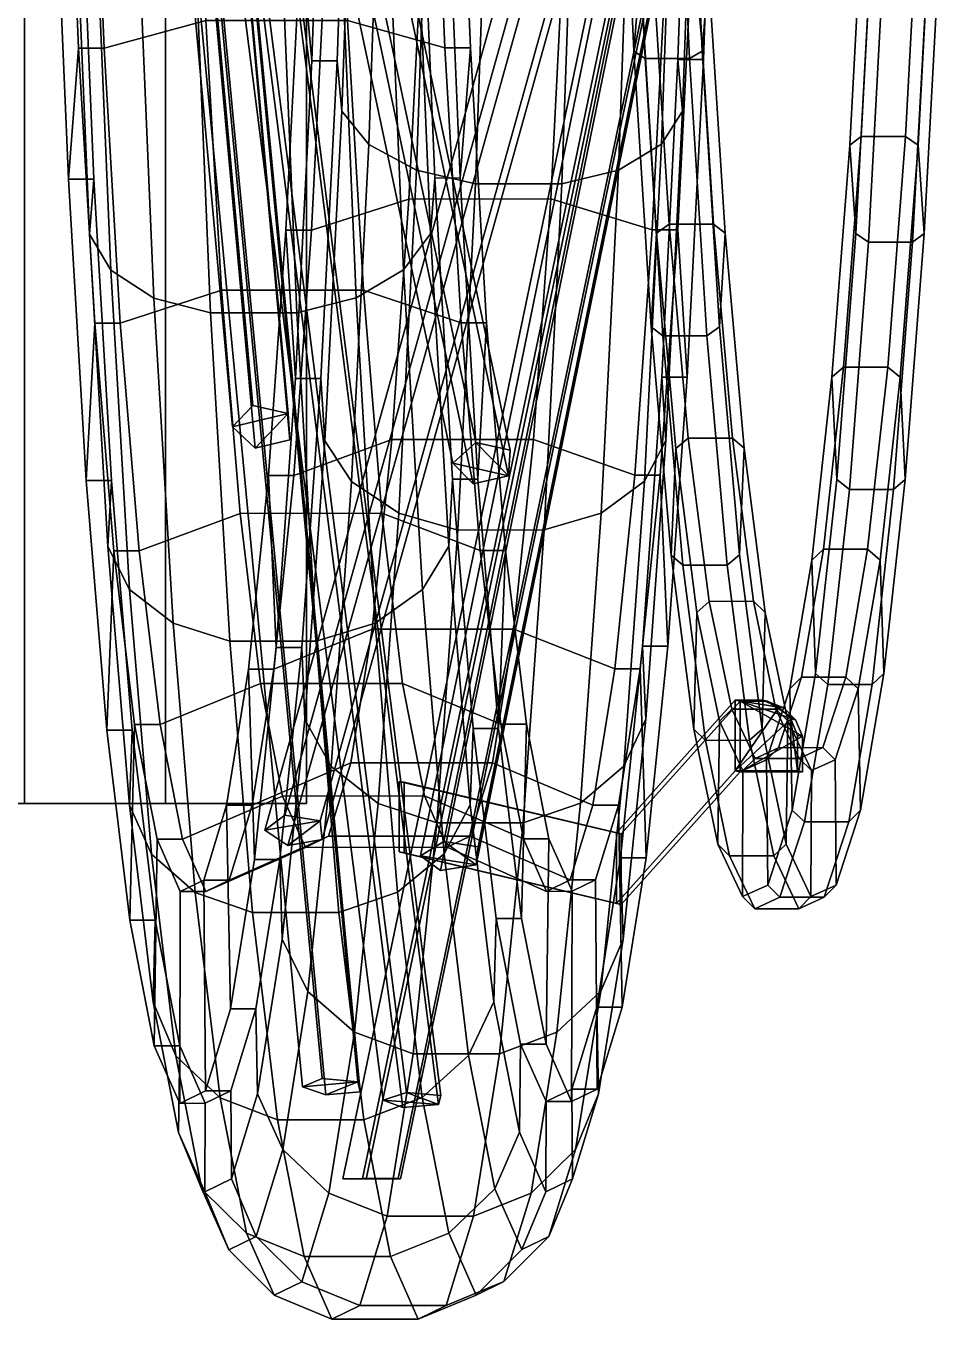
# Model space of a CAD drawing. Header units: inches. Extents: x 9.4 to 92.8, y 5.1 to 50.9.
# Drawn here: x 88.84 to 92.66, y 21.19 to 26.52 of the extents above; entities that cross this region are included whole.
import ezdxf
from ezdxf.enums import TextEntityAlignment as Align

# ---------------------------------------------------------------- set-up
doc = ezdxf.new("R2010")
doc.units = ezdxf.units.IN
doc.header["$MEASUREMENT"] = 0
for name, color, linetype in [('AFUCH-3-ARMS', 39, 'Continuous'), ('AFUCH-3-WHCH', 4, 'Continuous'), ('AFUCH-3-WHRB', 6, 'Continuous')]:
    doc.layers.add(name, color=color, linetype=linetype)
doc.styles.get("Standard").update_dxf_attribs({"font": 'arial.ttf'})

# ---------------------------------------------------------------- blocks, each defined once
blk = doc.blocks.new('3_WHEELCHAIR')
at = {"flags": 1}
for tag in ['CAPPN', 'CAPPD', 'CAPMG', 'CAPMC', 'CAPGC', 'CAPALIAS1', 'CAPALIAS2', 'CAPALIAS3', 'CAPBLDG', 'CAPFLOOR', 'CAPDEPT', 'CAPPERSON', 'CAPPL', 'CAPQT', 'CAPDH']:
    blk.add_attdef(tag, (0, 0), '', height=0.001, dxfattribs=at)
blk.add_attdef('CAPTG', text='', height=2.5, dxfattribs=at).set_placement((9.8992, -23.8733), align=Align.CENTER)
at = {"layer": 'AFUCH-3-ARMS'}
mesh = blk.add_polyface(dxfattribs=at)
corners = [(20.5305, -12.6909, 27.006), (21.1106, -12.6909, 27.006), (21.1106, -27.0984, 27.227), (20.5305, -27.0984, 27.227), (20.5305, -27.0984, 28.4181), (21.1106, -27.0984, 28.4181), (21.1106, -12.6909, 28.1971), (20.5305, -12.6909, 28.1971), (22.2709, -27.0984, 27.227), (22.2709, -12.6909, 27.006), (22.2709, -12.6909, 27.932), (22.2709, -27.0984, 28.153), (21.6907, -12.6909, 27.006), (21.6907, -27.0984, 27.227), (19.3702, -12.6909, 27.006), (19.3702, -27.0984, 27.227), (19.3702, -27.0984, 28.153), (19.3702, -12.6909, 27.932), (19.9504, -27.0984, 27.227), (19.9504, -12.6909, 27.006), (21.6907, -27.0984, 28.3207), (21.6907, -12.6909, 28.0997), (19.9504, -12.6909, 28.0997), (19.9504, -27.0984, 28.3207)]
mesh.append_faces([[corners[k] for k in face] for face in [(4, 5, 6, 7), (8, 9, 10, 11), (14, 15, 16, 17), (20, 11, 10, 21), (5, 20, 21, 6), (22, 17, 16, 23), (7, 22, 23, 4)]])
mesh.append_faces([[corners[k] for k in face] for face in [(0, 1, 2, 3), (3, 2, 5, 4), (1, 0, 7, 6), (1, 12, 13, 2), (3, 18, 19, 0), (2, 13, 20, 5), (4, 23, 18, 3), (0, 19, 22, 7), (6, 21, 12, 1)]], dxfattribs={"vtx1": -1, "vtx3": -1})
mesh.append_faces([[corners[k] for k in face] for face in [(12, 9, 8, 13), (18, 15, 14, 19), (13, 8, 11, 20), (23, 16, 15, 18), (19, 14, 17, 22), (21, 10, 9, 12)]], dxfattribs={"vtx3": -1})
at = {"layer": 'AFUCH-3-WHCH'}
mesh = blk.add_polyface(dxfattribs=at)
corners = [(21.966, -25.5469, 18.2218), (21.3749, -19.0352, 11.4991), (21.4692, -19.1229, 11.4192), (22.0603, -25.6346, 18.1419), (21.611, -19.0892, 11.4608), (22.2021, -25.6009, 18.1835), (21.6043, -18.9808, 11.5665), (22.1954, -25.4925, 18.2891), (21.4584, -18.9474, 11.5901), (22.0495, -25.4591, 18.3128)]
mesh.append_faces([[corners[k] for k in face] for face in [(0, 1, 2, 3), (3, 2, 4, 5), (5, 4, 6, 7), (7, 6, 8, 9), (9, 8, 1, 0)]])
mesh.append_faces([[corners[k] for k in face] for face in [(3, 7, 0, 0), (6, 2, 8, 8)]], dxfattribs={"vtx0": -1, "vtx1": -1, "vtx2": -1})
mesh.append_faces([[corners[k] for k in face] for face in [(7, 3, 5, 5), (2, 6, 4, 4)]], dxfattribs={"vtx0": -1, "vtx2": -1})
mesh.append_faces([[corners[k] for k in face] for face in [(9, 0, 7, 7), (1, 8, 2, 2)]], dxfattribs={"vtx1": -1, "vtx2": -1})
mesh = blk.add_polyface(dxfattribs=at)
corners = [(22.8739, -25.6965, 3.6603), (21.4623, -19.0244, 10.0974), (21.5566, -18.9387, 10.0153), (22.9682, -25.6108, 3.5782), (21.6984, -18.9713, 10.0578), (23.11, -25.6434, 3.6207), (21.6917, -19.0771, 10.166), (23.1033, -25.7492, 3.7289), (21.5458, -19.1099, 10.1905), (22.9574, -25.7821, 3.7534)]
mesh.append_faces([[corners[k] for k in face] for face in [(0, 1, 2, 3), (3, 2, 4, 5), (5, 4, 6, 7), (7, 6, 8, 9), (9, 8, 1, 0)]])
mesh.append_faces([[corners[k] for k in face] for face in [(3, 7, 0, 0), (6, 2, 8, 8)]], dxfattribs={"vtx0": -1, "vtx1": -1, "vtx2": -1})
mesh.append_faces([[corners[k] for k in face] for face in [(7, 3, 5, 5), (2, 6, 4, 4)]], dxfattribs={"vtx0": -1, "vtx2": -1})
mesh.append_faces([[corners[k] for k in face] for face in [(9, 0, 7, 7), (1, 8, 2, 2)]], dxfattribs={"vtx1": -1, "vtx2": -1})
mesh = blk.add_polyface(dxfattribs=at)
corners = [(22.0991, -27.2083, 16.1062), (24.3403, -19.1892, 11.4767), (24.4358, -19.2517, 11.377), (22.1946, -27.2708, 16.0065), (24.5772, -19.2277, 11.4262), (22.336, -27.2468, 16.0557), (24.569, -19.1503, 11.5562), (22.3278, -27.1694, 16.1857), (24.4226, -19.1265, 11.5875), (22.1814, -27.1456, 16.2169)]
mesh.append_faces([[corners[k] for k in face] for face in [(0, 1, 2, 3), (3, 2, 4, 5), (5, 4, 6, 7), (7, 6, 8, 9), (9, 8, 1, 0)]])
mesh.append_faces([[corners[k] for k in face] for face in [(3, 7, 0, 0), (6, 2, 8, 8)]], dxfattribs={"vtx0": -1, "vtx1": -1, "vtx2": -1})
mesh.append_faces([[corners[k] for k in face] for face in [(7, 3, 5, 5), (2, 6, 4, 4)]], dxfattribs={"vtx0": -1, "vtx2": -1})
mesh.append_faces([[corners[k] for k in face] for face in [(9, 0, 7, 7), (1, 8, 2, 2)]], dxfattribs={"vtx1": -1, "vtx2": -1})
mesh = blk.add_polyface(dxfattribs=at)
corners = [(22.7411, -27.3141, 5.8096), (24.4021, -19.1815, 10.4855), (24.4976, -19.1214, 10.3843), (22.8366, -27.254, 5.7084), (24.6389, -19.1443, 10.4341), (22.978, -27.2768, 5.7582), (24.6308, -19.2184, 10.566), (22.9698, -27.351, 5.8901), (24.4844, -19.2415, 10.5978), (22.8234, -27.374, 5.9219)]
mesh.append_faces([[corners[k] for k in face] for face in [(0, 1, 2, 3), (3, 2, 4, 5), (5, 4, 6, 7), (7, 6, 8, 9), (9, 8, 1, 0)]])
mesh.append_faces([[corners[k] for k in face] for face in [(3, 7, 0, 0), (6, 2, 8, 8)]], dxfattribs={"vtx0": -1, "vtx1": -1, "vtx2": -1})
mesh.append_faces([[corners[k] for k in face] for face in [(7, 3, 5, 5), (2, 6, 4, 4)]], dxfattribs={"vtx0": -1, "vtx2": -1})
mesh.append_faces([[corners[k] for k in face] for face in [(9, 0, 7, 7), (1, 8, 2, 2)]], dxfattribs={"vtx1": -1, "vtx2": -1})
mesh = blk.add_polyface(dxfattribs=at)
corners = [(22.2541, -28.2644, 13.6334), (21.4029, -19.2888, 11.0528), (21.4992, -19.3219, 10.9406), (22.3504, -28.2975, 13.5212), (21.6403, -19.3091, 10.9945), (22.4914, -28.2848, 13.5751), (21.6311, -19.2681, 11.1401), (22.4823, -28.2437, 13.7208), (21.4845, -19.2555, 11.1762), (22.3356, -28.2312, 13.7568)]
mesh.append_faces([[corners[k] for k in face] for face in [(0, 1, 2, 3), (3, 2, 4, 5), (5, 4, 6, 7), (7, 6, 8, 9), (9, 8, 1, 0)]])
mesh.append_faces([[corners[k] for k in face] for face in [(3, 7, 0, 0), (6, 2, 8, 8)]], dxfattribs={"vtx0": -1, "vtx1": -1, "vtx2": -1})
mesh.append_faces([[corners[k] for k in face] for face in [(7, 3, 5, 5), (2, 6, 4, 4)]], dxfattribs={"vtx0": -1, "vtx2": -1})
mesh.append_faces([[corners[k] for k in face] for face in [(9, 0, 7, 7), (1, 8, 2, 2)]], dxfattribs={"vtx1": -1, "vtx2": -1})
mesh = blk.add_polyface(dxfattribs=at)
corners = [(22.5864, -28.3192, 8.3036), (21.4349, -19.2848, 10.5398), (21.5312, -19.2545, 10.4267), (22.6827, -28.2888, 8.1905), (21.6722, -19.2659, 10.481), (22.8237, -28.3003, 8.2448), (21.6631, -19.3034, 10.6276), (22.8146, -28.3377, 8.3914), (21.5164, -19.315, 10.6639), (22.6679, -28.3494, 8.4277)]
mesh.append_faces([[corners[k] for k in face] for face in [(0, 1, 2, 3), (3, 2, 4, 5), (5, 4, 6, 7), (7, 6, 8, 9), (9, 8, 1, 0)]])
mesh.append_faces([[corners[k] for k in face] for face in [(3, 7, 0, 0), (6, 2, 8, 8)]], dxfattribs={"vtx0": -1, "vtx1": -1, "vtx2": -1})
mesh.append_faces([[corners[k] for k in face] for face in [(7, 3, 5, 5), (2, 6, 4, 4)]], dxfattribs={"vtx0": -1, "vtx2": -1})
mesh.append_faces([[corners[k] for k in face] for face in [(9, 0, 7, 7), (1, 8, 2, 2)]], dxfattribs={"vtx1": -1, "vtx2": -1})
mesh = blk.add_polyface(dxfattribs=at)
corners = [(22.4203, -28.6433, 10.9721), (24.3714, -19.3184, 10.9801), (24.4679, -19.3198, 10.8633), (22.5168, -28.6448, 10.8553), (24.6088, -19.3191, 10.919), (22.6578, -28.6441, 10.911), (24.5994, -19.3173, 11.0702), (22.6483, -28.6422, 11.0623), (24.4526, -19.3168, 11.108), (22.5016, -28.6418, 11.1)]
mesh.append_faces([[corners[k] for k in face] for face in [(0, 1, 2, 3), (3, 2, 4, 5), (5, 4, 6, 7), (7, 6, 8, 9), (9, 8, 1, 0)]])
mesh.append_faces([[corners[k] for k in face] for face in [(3, 7, 0, 0), (6, 2, 8, 8)]], dxfattribs={"vtx0": -1, "vtx1": -1, "vtx2": -1})
mesh.append_faces([[corners[k] for k in face] for face in [(7, 3, 5, 5), (2, 6, 4, 4)]], dxfattribs={"vtx0": -1, "vtx2": -1})
mesh.append_faces([[corners[k] for k in face] for face in [(9, 0, 7, 7), (1, 8, 2, 2)]], dxfattribs={"vtx1": -1, "vtx2": -1})
mesh = blk.add_polyface(dxfattribs=at)
corners = [(24.8826, -22.2255, 2.5516), (24.8319, -23.5811, 3.3291), (24.6502, -23.5813, 3.3169), (24.7008, -22.2256, 2.5395), (24.7666, -24.7856, 4.3239), (24.5849, -24.7857, 4.3118), (23.8475, -24.0301, 18.1127), (23.7893, -22.7241, 18.9704), (23.6075, -22.7243, 18.9583), (23.6657, -24.0302, 18.1006), (23.7465, -21.2916, 19.5956), (23.5647, -21.2918, 19.5835), (24.898, -21.9844, 3.0703), (24.8504, -23.2562, 3.7996), (24.8791, -23.5526, 3.3734), (24.9295, -22.2043, 2.6001), (24.7892, -24.3862, 4.733), (24.8141, -24.7505, 4.3628), (23.9943, -24.7487, 16.6694), (23.9269, -23.6774, 17.6692), (23.9, -23.9991, 18.0768), (23.9715, -25.1348, 17.0169), (23.8723, -22.4522, 18.4739), (23.8421, -22.7002, 18.9299), (23.8321, -21.1083, 19.0604), (23.7995, -21.2755, 19.5517), (24.6479, -22.2045, 2.5814), (24.5975, -23.5528, 3.3546), (24.5689, -23.2564, 3.7809), (24.6164, -21.9846, 3.0515), (24.5326, -24.7507, 4.3441), (24.5076, -24.3864, 4.7142), (23.69, -25.135, 16.9982), (23.6184, -23.9993, 18.0581), (23.6453, -23.6776, 17.6504), (23.7128, -24.7489, 16.6507), (23.5606, -22.7004, 18.9112), (23.5907, -22.4524, 18.4552), (23.518, -21.2757, 19.533), (23.5506, -21.1085, 19.0417), (24.6633, -21.9634, 3.1001), (24.616, -23.2279, 3.8252), (24.7978, -23.2277, 3.8373), (24.8451, -21.9633, 3.1122), (24.5551, -24.3513, 4.7531), (24.7369, -24.3512, 4.7652), (23.7649, -24.7117, 16.6206), (23.6978, -23.6466, 17.6146), (23.8796, -23.6465, 17.6267), (23.9467, -24.7116, 16.6327), (23.6435, -22.4285, 18.4146), (23.8253, -22.4284, 18.4267), (23.9194, -25.172, 17.047), (23.6036, -21.0924, 18.9978), (23.7854, -21.0922, 19.0099)]
mesh.append_faces([[corners[k] for k in face] for face in [(0, 1, 2, 3), (1, 4, 5, 2), (6, 7, 8, 9), (7, 10, 11, 8), (40, 41, 42, 43), (41, 44, 45, 42), (46, 47, 48, 49), (47, 50, 51, 48), (1, 0, 15, 14), (3, 2, 27, 26), (29, 28, 41, 40), (43, 42, 13, 12), (4, 1, 14, 17), (2, 5, 30, 27), (28, 31, 44, 41), (42, 45, 16, 13), (6, 52, 21, 20), (35, 34, 47, 46), (49, 48, 19, 18), (7, 6, 20, 23), (9, 8, 36, 33), (34, 37, 50, 47), (48, 51, 22, 19), (10, 7, 23, 25), (8, 11, 38, 36), (37, 39, 53, 50), (51, 54, 24, 22)]])
mesh.append_faces([[corners[k] for k in face] for face in [(12, 13, 14, 15), (13, 16, 17, 14), (18, 19, 20, 21), (19, 22, 23, 20), (22, 24, 25, 23), (26, 27, 28, 29), (27, 30, 31, 28), (32, 33, 34, 35), (33, 36, 37, 34), (36, 38, 39, 37)]], dxfattribs={"vtx1": -1, "vtx3": -1})
mesh = blk.add_polyface(dxfattribs=at)
corners = [(22.3992, -22.1961, 2.5599), (22.3521, -23.5413, 3.3316), (22.7525, -23.4372, 3.5064), (22.7987, -22.1188, 2.7501), (22.2915, -24.7364, 4.319), (22.6931, -24.6085, 4.4742), (21.5045, -25.1198, 16.9474), (21.4377, -23.9867, 18.0051), (21.8563, -23.8737, 17.8879), (21.9217, -24.9843, 16.8512), (21.3836, -22.6908, 18.8565), (21.8033, -22.6036, 18.7223), (21.3438, -21.2694, 19.477), (21.7643, -21.2105, 19.3305), (22.344, -22.5655, 1.7636), (22.2924, -24.0391, 2.6089), (22.2473, -23.5413, 3.325), (22.2944, -22.1962, 2.5534), (22.2259, -25.3484, 3.6906), (22.1867, -24.7365, 4.3124), (21.3638, -25.7684, 17.5247), (21.2906, -24.5271, 18.6834), (21.3329, -23.9868, 17.9986), (21.3997, -25.1199, 16.9408), (21.2314, -23.1075, 19.616), (21.2788, -22.6909, 18.8499), (21.1878, -21.5503, 20.2958), (21.239, -21.2694, 19.4705), (21.2926, -21.5503, 20.3023), (21.3362, -23.1074, 19.6226), (21.3954, -24.527, 18.6899), (22.3307, -25.3483, 3.6971), (22.3972, -24.0391, 2.6154), (22.4487, -22.5655, 1.7701), (23.9075, -22.1949, 2.6539), (23.8604, -23.5401, 3.4256), (23.9051, -24.0344, 2.7145), (23.9567, -22.5617, 1.8697), (23.7998, -24.7353, 4.413), (23.8387, -25.3428, 3.7956), (23.0128, -25.1186, 17.0414), (22.946, -23.9855, 18.0991), (22.904, -24.522, 18.7791), (22.9771, -25.7625, 17.6211), (22.8919, -22.6896, 18.9505), (22.8448, -23.1033, 19.7112), (22.8521, -21.2682, 19.571), (22.8013, -21.5471, 20.3905), (22.7473, -21.2683, 19.5645), (22.7871, -22.6897, 18.944), (22.8412, -23.9856, 18.0926), (22.908, -25.1187, 17.0349), (23.695, -24.7354, 4.4065), (23.7556, -23.5402, 3.4191), (23.8027, -22.195, 2.6474), (23.8519, -22.5618, 1.8632), (23.8003, -24.0345, 2.708), (23.7339, -25.3429, 3.789), (22.7992, -24.5221, 18.7725), (22.74, -23.1034, 19.7046), (22.6965, -21.5472, 20.384), (23.3826, -22.1183, 2.7865), (23.3365, -23.4367, 3.5428), (23.277, -24.6081, 4.5106), (22.5057, -24.9838, 16.8876), (22.4402, -23.8733, 17.9243), (22.3872, -22.6032, 18.7587)]
mesh.append_faces([[corners[k] for k in face] for face in [(0, 1, 2, 3), (1, 4, 5, 2), (6, 7, 8, 9), (7, 10, 11, 8), (10, 12, 13, 11), (0, 17, 16, 1), (1, 16, 19, 4), (6, 23, 22, 7), (7, 22, 25, 10), (10, 25, 27, 12), (28, 26, 24, 29), (29, 24, 21, 30), (31, 18, 15, 32), (32, 15, 14, 33), (48, 46, 44, 49), (49, 44, 41, 50), (50, 41, 40, 51), (52, 38, 35, 53), (53, 35, 34, 54), (55, 37, 36, 56), (56, 36, 39, 57), (58, 42, 45, 59), (59, 45, 47, 60), (61, 62, 53, 54), (62, 63, 52, 53), (64, 65, 50, 51), (65, 66, 49, 50), (3, 2, 62, 61), (2, 5, 63, 62), (9, 8, 65, 64), (8, 11, 66, 65)]])
mesh.append_faces([[corners[k] for k in face] for face in [(14, 15, 16, 17), (15, 18, 19, 16), (20, 21, 22, 23), (21, 24, 25, 22), (24, 26, 27, 25), (34, 35, 36, 37), (35, 38, 39, 36), (40, 41, 42, 43), (41, 44, 45, 42), (44, 46, 47, 45)]], dxfattribs={"vtx1": -1, "vtx3": -1})
mesh = blk.add_polyface(dxfattribs=at)
corners = [(24.7666, -24.7856, 4.3239), (24.6886, -25.8042, 5.5075), (24.5068, -25.8044, 5.4954), (24.5849, -24.7857, 4.3118), (24.6001, -26.6078, 6.8459), (24.4183, -26.6079, 6.8338), (24.0958, -26.8378, 14.4198), (24.003, -26.1169, 15.8041), (23.8212, -26.1171, 15.792), (23.914, -26.8379, 14.4077), (23.9194, -25.172, 17.047), (23.7377, -25.1721, 17.0349), (23.8475, -24.0301, 18.1127), (23.6657, -24.0302, 18.1006), (24.7892, -24.3862, 4.733), (24.716, -25.3418, 5.8434), (24.7365, -25.7636, 5.54), (24.8141, -24.7505, 4.3628), (24.633, -26.0957, 7.099), (24.6485, -26.5628, 6.8711), (24.1598, -26.3115, 14.2046), (24.0727, -25.6352, 15.5034), (24.0546, -26.0746, 15.7808), (24.1469, -26.7916, 14.4039), (23.9943, -24.7487, 16.6694), (23.9715, -25.1348, 17.0169), (24.5326, -24.7507, 4.3441), (24.455, -25.7639, 5.5213), (24.4344, -25.3421, 5.8247), (24.5076, -24.3864, 4.7142), (24.367, -26.563, 6.8524), (24.3514, -26.0959, 7.0803), (23.8654, -26.7918, 14.3852), (23.7731, -26.0749, 15.762), (23.7912, -25.6354, 15.4846), (23.8783, -26.3117, 14.1859), (23.69, -25.135, 16.9982), (23.7128, -24.7489, 16.6507), (24.5551, -24.3513, 4.7531), (24.4823, -25.3015, 5.8572), (24.6641, -25.3013, 5.8693), (24.7369, -24.3512, 4.7652), (24.3998, -26.051, 7.1055), (24.5816, -26.0508, 7.1176), (24.3098, -26.5782, 8.4623), (24.4916, -26.5781, 8.4744), (23.9294, -26.2655, 14.17), (23.8428, -25.5931, 15.4613), (24.0246, -25.593, 15.4734), (24.1112, -26.2654, 14.1821), (23.7649, -24.7117, 16.6206), (23.9467, -24.7116, 16.6327), (24.2609, -26.6263, 8.4449), (24.5425, -26.626, 8.4637), (23.6184, -23.9993, 18.0581)]
mesh.append_faces([[corners[k] for k in face] for face in [(0, 1, 2, 3), (1, 4, 5, 2), (6, 7, 8, 9), (7, 10, 11, 8), (10, 12, 13, 11), (38, 39, 40, 41), (39, 42, 43, 40), (42, 44, 45, 43), (46, 47, 48, 49), (47, 50, 51, 48), (1, 0, 17, 16), (3, 2, 27, 26), (29, 28, 39, 38), (41, 40, 15, 14), (4, 1, 16, 19), (2, 5, 30, 27), (28, 31, 42, 39), (40, 43, 18, 15), (31, 52, 44, 42), (43, 45, 53, 18), (7, 6, 23, 22), (9, 8, 33, 32), (35, 34, 47, 46), (49, 48, 21, 20), (10, 7, 22, 25), (8, 11, 36, 33), (34, 37, 50, 47), (48, 51, 24, 21), (11, 13, 54, 36)]])
mesh.append_faces([[corners[k] for k in face] for face in [(14, 15, 16, 17), (15, 18, 19, 16), (20, 21, 22, 23), (21, 24, 25, 22), (26, 27, 28, 29), (27, 30, 31, 28), (32, 33, 34, 35), (33, 36, 37, 34)]], dxfattribs={"vtx1": -1, "vtx3": -1})
mesh = blk.add_polyface(dxfattribs=at)
corners = [(22.2915, -24.7364, 4.319), (22.219, -25.7472, 5.4938), (22.6221, -25.5992, 5.6256), (22.6931, -24.6085, 4.4742), (22.1368, -26.5445, 6.8222), (22.5415, -26.3807, 6.9275), (22.0472, -27.1054, 8.2659), (22.4537, -26.9304, 8.3426), (21.6683, -26.7727, 14.3397), (21.5821, -26.0574, 15.7137), (21.9978, -25.9033, 15.6421), (22.0823, -26.6043, 14.2954), (21.5045, -25.1198, 16.9474), (21.9217, -24.9843, 16.8512), (22.2259, -25.3484, 3.6906), (22.1465, -26.4557, 4.9775), (22.1142, -25.7473, 5.4873), (22.1867, -24.7365, 4.3124), (22.0565, -27.3291, 6.4328), (22.032, -26.5446, 6.8156), (21.5432, -27.5791, 14.668), (21.4488, -26.7956, 16.1732), (21.4773, -26.0575, 15.7072), (21.5635, -26.7728, 14.3331), (21.3638, -25.7684, 17.5247), (21.3997, -25.1199, 16.9408), (21.9424, -27.1055, 8.2594), (21.3954, -24.527, 18.6899), (21.2906, -24.5271, 18.6834), (21.4686, -25.7683, 17.5312), (21.5536, -26.7955, 16.1798), (22.1613, -27.3291, 6.4393), (22.2513, -26.4556, 4.9841), (22.3307, -25.3483, 3.6971), (23.7998, -24.7353, 4.413), (23.7273, -25.7461, 5.5878), (23.7594, -26.4494, 5.0817), (23.8387, -25.3428, 3.7956), (23.6451, -26.5434, 6.9162), (23.6694, -27.3224, 6.536), (23.1766, -26.7716, 14.4337), (23.0904, -26.0563, 15.8078), (23.0621, -26.7891, 16.2705), (23.1565, -27.5722, 14.7662), (23.0128, -25.1186, 17.0414), (22.9771, -25.7625, 17.6211), (22.908, -25.1187, 17.0349), (22.9856, -26.0564, 15.8012), (23.0718, -26.7717, 14.4272), (23.4507, -27.1044, 8.3534), (23.5555, -27.1043, 8.36), (23.5403, -26.5435, 6.9097), (23.6225, -25.7461, 5.5813), (23.695, -24.7354, 4.4065), (23.7339, -25.3429, 3.789), (23.6546, -26.4495, 5.0752), (23.5646, -27.3224, 6.5295), (22.9573, -26.7892, 16.264), (22.8723, -25.7626, 17.6145), (22.904, -24.522, 18.7791), (22.7992, -24.5221, 18.7725), (23.277, -24.6081, 4.5106), (23.206, -25.5988, 5.662), (23.1254, -26.3802, 6.9639), (23.0376, -26.93, 8.379), (22.6662, -26.6039, 14.3318), (22.5818, -25.9028, 15.6785), (22.5057, -24.9838, 16.8876), (22.1728, -27.0672, 12.8498), (22.7567, -27.0668, 12.8862)]
mesh.append_faces([[corners[k] for k in face] for face in [(0, 1, 2, 3), (1, 4, 5, 2), (4, 6, 7, 5), (8, 9, 10, 11), (9, 12, 13, 10), (0, 17, 16, 1), (1, 16, 19, 4), (4, 19, 26, 6), (8, 23, 22, 9), (9, 22, 25, 12), (27, 28, 24, 29), (29, 24, 21, 30), (31, 18, 15, 32), (32, 15, 14, 33), (46, 44, 41, 47), (47, 41, 40, 48), (49, 50, 38, 51), (51, 38, 35, 52), (52, 35, 34, 53), (54, 37, 36, 55), (55, 36, 39, 56), (57, 42, 45, 58), (58, 45, 59, 60), (61, 62, 52, 53), (62, 63, 51, 52), (63, 64, 49, 51), (65, 66, 47, 48), (66, 67, 46, 47), (3, 2, 62, 61), (2, 5, 63, 62), (5, 7, 64, 63), (68, 11, 65, 69), (11, 10, 66, 65), (10, 13, 67, 66)]])
mesh.append_faces([[corners[k] for k in face] for face in [(14, 15, 16, 17), (15, 18, 19, 16), (20, 21, 22, 23), (21, 24, 25, 22), (34, 35, 36, 37), (35, 38, 39, 36), (40, 41, 42, 43), (41, 44, 45, 42)]], dxfattribs={"vtx1": -1, "vtx3": -1})
mesh = blk.add_polyface(dxfattribs=at)
corners = [(24.6001, -26.6078, 6.8459), (24.5037, -27.1731, 8.3005), (24.3219, -27.1732, 8.2884), (24.4183, -26.6079, 6.8338), (24.4021, -27.4839, 9.8295), (24.2203, -27.484, 9.8173), (24.2983, -27.5312, 11.3888), (24.1165, -27.5314, 11.3767), (24.1952, -27.3138, 12.9338), (24.0134, -27.3139, 12.9216), (24.0958, -26.8378, 14.4198), (23.914, -26.8379, 14.4077), (24.633, -26.0957, 7.099), (24.5425, -26.626, 8.4637), (24.5526, -27.125, 8.3178), (24.6485, -26.5628, 6.8711), (24.4472, -26.9176, 9.8981), (24.4516, -27.4342, 9.8385), (24.3498, -26.962, 11.3611), (24.3483, -27.4813, 11.3894), (24.253, -26.758, 12.8105), (24.2458, -27.265, 12.926), (24.1598, -26.3115, 14.2046), (24.1469, -26.7916, 14.4039), (24.367, -26.563, 6.8524), (24.271, -27.1253, 8.2991), (24.2609, -26.6263, 8.4449), (24.3514, -26.0959, 7.0803), (24.17, -27.4344, 9.8198), (24.1656, -26.9178, 9.8794), (24.0667, -27.4815, 11.3707), (24.0682, -26.9623, 11.3423), (23.9642, -27.2652, 12.9072), (23.9715, -26.7583, 12.7917), (23.8654, -26.7918, 14.3852), (23.8783, -26.3117, 14.1859), (24.3098, -26.5782, 8.4623), (24.2151, -26.8681, 9.8884), (24.3969, -26.868, 9.9005), (24.4916, -26.5781, 8.4744), (24.1182, -26.9123, 11.3429), (24.3, -26.9122, 11.355), (24.0221, -26.7095, 12.7839), (24.2038, -26.7093, 12.7961), (23.9294, -26.2655, 14.17), (24.1112, -26.2654, 14.1821)]
mesh.append_faces([[corners[k] for k in face] for face in [(0, 1, 2, 3), (1, 4, 5, 2), (4, 6, 7, 5), (6, 8, 9, 7), (8, 10, 11, 9), (36, 37, 38, 39), (37, 40, 41, 38), (40, 42, 43, 41), (42, 44, 45, 43), (1, 0, 15, 14), (3, 2, 25, 24), (4, 1, 14, 17), (2, 5, 28, 25), (26, 29, 37, 36), (39, 38, 16, 13), (6, 4, 17, 19), (5, 7, 30, 28), (29, 31, 40, 37), (38, 41, 18, 16), (8, 6, 19, 21), (7, 9, 32, 30), (31, 33, 42, 40), (41, 43, 20, 18), (10, 8, 21, 23), (9, 11, 34, 32), (33, 35, 44, 42), (43, 45, 22, 20)]])
mesh.append_faces([[corners[k] for k in face] for face in [(12, 13, 14, 15), (13, 16, 17, 14), (16, 18, 19, 17), (18, 20, 21, 19), (20, 22, 23, 21), (24, 25, 26, 27), (25, 28, 29, 26), (28, 30, 31, 29), (30, 32, 33, 31), (32, 34, 35, 33)]], dxfattribs={"vtx1": -1, "vtx3": -1})
mesh = blk.add_polyface(dxfattribs=at)
corners = [(22.0472, -27.1054, 8.2659), (21.9528, -27.4138, 9.7835), (22.3612, -27.2327, 9.83), (22.4537, -26.9304, 8.3426), (21.8564, -27.4608, 11.3313), (22.2666, -27.2787, 11.3469), (21.7606, -27.2451, 12.8647), (22.1728, -27.0672, 12.8498), (21.6683, -26.7727, 14.3397), (22.0823, -26.6043, 14.2954), (22.0565, -27.3291, 6.4328), (21.9583, -27.9436, 8.0144), (21.9424, -27.1055, 8.2594), (22.032, -26.5446, 6.8156), (21.8549, -28.2815, 9.6769), (21.848, -27.4139, 9.777), (21.7493, -28.3329, 11.3724), (21.7516, -27.4609, 11.3248), (21.6444, -28.0966, 13.0522), (21.6558, -27.2451, 12.8582), (21.5432, -27.5791, 14.668), (21.5635, -26.7728, 14.3331), (21.5536, -26.7955, 16.1798), (21.4488, -26.7956, 16.1732), (21.648, -27.5791, 14.6745), (21.7492, -28.0965, 13.0588), (21.8541, -28.3328, 11.3789), (21.9597, -28.2814, 9.6834), (22.0631, -27.9435, 8.0209), (22.1613, -27.3291, 6.4393), (23.6451, -26.5434, 6.9162), (23.5555, -27.1043, 8.36), (23.5713, -27.9365, 8.1167), (23.6694, -27.3224, 6.536), (23.4611, -27.4127, 9.8776), (23.468, -28.2741, 9.7781), (23.3647, -27.4597, 11.4253), (23.3624, -28.3255, 11.4726), (23.2689, -27.2439, 12.9588), (23.2575, -28.0893, 13.1514), (23.1766, -26.7716, 14.4337), (23.1565, -27.5722, 14.7662), (23.0718, -26.7717, 14.4272), (23.1641, -27.244, 12.9522), (23.2599, -27.4598, 11.4188), (23.3563, -27.4128, 9.871), (23.4507, -27.1044, 8.3534), (23.5646, -27.3224, 6.5295), (23.4665, -27.9365, 8.1101), (23.3632, -28.2742, 9.7716), (23.2576, -28.3256, 11.4661), (23.1528, -28.0894, 13.1449), (23.0517, -27.5723, 14.7597), (23.0621, -26.7891, 16.2705), (22.9573, -26.7892, 16.264), (23.0376, -26.93, 8.379), (22.9451, -27.2322, 9.8664), (22.8506, -27.2783, 11.3833), (22.7567, -27.0668, 12.8862), (22.6662, -26.6039, 14.3318)]
mesh.append_faces([[corners[k] for k in face] for face in [(0, 1, 2, 3), (1, 4, 5, 2), (4, 6, 7, 5), (6, 8, 9, 7), (0, 12, 15, 1), (1, 15, 17, 4), (4, 17, 19, 6), (6, 19, 21, 8), (22, 23, 20, 24), (24, 20, 18, 25), (25, 18, 16, 26), (26, 16, 14, 27), (27, 14, 11, 28), (28, 11, 10, 29), (42, 40, 38, 43), (43, 38, 36, 44), (44, 36, 34, 45), (45, 34, 31, 46), (47, 33, 32, 48), (48, 32, 35, 49), (49, 35, 37, 50), (50, 37, 39, 51), (51, 39, 41, 52), (52, 41, 53, 54), (55, 56, 45, 46), (56, 57, 44, 45), (57, 58, 43, 44), (58, 59, 42, 43), (3, 2, 56, 55), (2, 5, 57, 56), (5, 7, 58, 57)]])
mesh.append_faces([[corners[k] for k in face] for face in [(10, 11, 12, 13), (11, 14, 15, 12), (14, 16, 17, 15), (16, 18, 19, 17), (18, 20, 21, 19), (30, 31, 32, 33), (31, 34, 35, 32), (34, 36, 37, 35), (36, 38, 39, 37), (38, 40, 41, 39)]], dxfattribs={"vtx1": -1, "vtx3": -1})
mesh = blk.add_polyface(dxfattribs=at)
corners = [(24.293, -26.8175, 11.3066), (24.293, -26.9632, 11.3084), (24.3131, -26.967, 10.9955), (24.3131, -26.8213, 10.9937), (24.1483, -26.6726, 11.2956), (24.0364, -26.6727, 11.2884), (24.2164, -26.7009, 11.3003), (24.0364, -26.9634, 11.2919), (24.2648, -26.7492, 11.304), (24.0566, -26.9672, 10.979), (24.0566, -26.6765, 10.9754), (24.2849, -26.7531, 10.9911), (24.1684, -26.6764, 10.9826), (24.2366, -26.7047, 10.9874), (22.6527, -27.007, 11.2035), (22.6728, -27.0108, 10.8905), (22.6728, -27.3015, 10.8941), (22.6527, -27.2976, 11.207), (23.5469, -27.51, 11.2671), (23.5469, -27.2194, 11.2636), (23.5671, -27.5138, 10.9542), (23.5671, -27.2232, 10.9506)]
mesh.append_faces([[corners[k] for k in face] for face in [(0, 1, 2, 3), (1, 7, 9, 2), (12, 10, 5, 4), (14, 15, 16, 17), (20, 18, 17, 16), (19, 21, 15, 14), (9, 7, 18, 20), (5, 10, 21, 19), (8, 11, 13, 6), (0, 3, 11, 8), (6, 13, 12, 4)]])
mesh.append_faces([[corners[k] for k in face] for face in [(18, 19, 14, 17), (21, 20, 16, 15)]], dxfattribs={"vtx0": -1})
mesh.append_faces([[corners[k] for k in face] for face in [(6, 7, 8, 8), (1, 8, 7, 7), (3, 10, 11, 11), (12, 11, 10, 10)]], dxfattribs={"vtx0": -1, "vtx1": -1, "vtx2": -1})
mesh.append_faces([[corners[k] for k in face] for face in [(7, 6, 5, 5), (10, 3, 9, 9)]], dxfattribs={"vtx0": -1, "vtx1": -1, "vtx2": -1, "vtx3": -1})
mesh.append_faces([[corners[k] for k in face] for face in [(8, 1, 0, 0), (11, 12, 13, 13), (7, 5, 19, 18), (10, 9, 20, 21)]], dxfattribs={"vtx0": -1, "vtx2": -1})
mesh.append_faces([[corners[k] for k in face] for face in [(4, 5, 6, 6), (2, 9, 3, 3)]], dxfattribs={"vtx1": -1, "vtx2": -1})
at = {"layer": 'AFUCH-3-WHRB'}
mesh = blk.add_polyface(dxfattribs=at)
corners = [(23.3788, -22.9414, 1.0196), (23.3226, -24.546, 1.9401), (22.9671, -24.5462, 1.9179), (23.0232, -22.9417, 0.9975), (23.2502, -25.9716, 3.1179), (22.8947, -25.9718, 3.0957), (22.2318, -25.0773, 19.4429), (22.1673, -23.5315, 20.4585), (21.8118, -23.5318, 20.4363), (21.8763, -25.0775, 19.4208), (22.1199, -21.836, 21.1987), (21.7643, -21.8363, 21.1765), (23.556, -24.4893, 2.0361), (23.6117, -22.8994, 1.124), (23.7877, -22.8201, 1.3048), (23.733, -24.3826, 2.2011), (23.4843, -25.902, 3.2033), (23.6626, -25.7708, 3.3481), (22.4751, -25.0158, 19.3802), (22.5541, -26.3551, 18.13), (22.7484, -26.2161, 18.0166), (22.6708, -24.9, 19.2452), (22.4112, -23.4841, 20.3865), (22.608, -23.3947, 20.2341), (22.3642, -21.804, 21.12), (22.5618, -21.7437, 20.9549), (22.7791, -22.9, 1.0721), (22.7234, -24.49, 1.9842), (22.5271, -24.3835, 2.1259), (22.5818, -22.821, 1.2296), (22.6517, -25.9027, 3.1513), (22.4567, -25.7718, 3.2729), (21.7215, -26.3558, 18.0781), (21.6425, -25.0165, 19.3283), (21.4649, -24.9009, 19.17), (21.5425, -26.217, 17.9414), (21.5786, -23.4847, 20.3346), (21.4021, -23.3957, 20.1589), (21.5316, -21.8046, 21.0681), (21.3559, -21.7446, 20.8797), (22.3115, -26.4288, 18.1813), (22.4695, -22.72, 1.4396), (22.416, -24.2474, 2.3158), (22.3972, -24.0391, 2.6154), (22.4487, -22.5655, 1.7701), (22.3471, -25.6044, 3.4369), (22.3307, -25.3483, 3.6971), (21.4535, -26.0396, 17.7755), (21.3777, -24.7531, 18.9764), (21.3954, -24.527, 18.6899), (21.4686, -25.7683, 17.5312), (21.3163, -23.2817, 19.9431), (21.3362, -23.1074, 19.6226), (23.873, -22.719, 1.5271), (23.8195, -24.2463, 2.4033), (23.7506, -25.6033, 3.5244), (22.857, -26.0386, 17.863), (22.7812, -24.7521, 19.0639), (22.7198, -23.2807, 20.0306), (22.6747, -21.6667, 20.7352), (21.2712, -21.6678, 20.6477), (23.8519, -22.5618, 1.8632), (23.8003, -24.0345, 2.708), (23.7339, -25.3429, 3.789), (22.8723, -25.7626, 17.6145), (22.7992, -24.5221, 18.7725), (22.74, -23.1034, 19.7046)]
mesh.append_faces([[corners[k] for k in face] for face in [(0, 1, 2, 3), (1, 4, 5, 2), (6, 7, 8, 9), (7, 10, 11, 8), (12, 13, 14, 15), (16, 12, 15, 17), (18, 19, 20, 21), (22, 18, 21, 23), (24, 22, 23, 25), (26, 27, 28, 29), (27, 30, 31, 28), (32, 33, 34, 35), (33, 36, 37, 34), (36, 38, 39, 37), (1, 0, 13, 12), (3, 2, 27, 26), (4, 1, 12, 16), (2, 5, 30, 27), (6, 40, 19, 18), (7, 6, 18, 22), (9, 8, 36, 33), (10, 7, 22, 24), (8, 11, 38, 36), (15, 14, 53, 54), (29, 28, 42, 41), (17, 15, 54, 55), (28, 31, 45, 42), (21, 20, 56, 57), (35, 34, 48, 47), (23, 21, 57, 58), (34, 37, 51, 48), (25, 23, 58, 59), (37, 39, 60, 51)]])
mesh.append_faces([[corners[k] for k in face] for face in [(41, 42, 43, 44), (42, 45, 46, 43), (47, 48, 49, 50), (48, 51, 52, 49), (61, 62, 54, 53), (62, 63, 55, 54), (64, 65, 57, 56), (65, 66, 58, 57)]], dxfattribs={"vtx1": -1, "vtx3": -1})
mesh = blk.add_polyface(dxfattribs=at)
corners = [(23.2502, -25.9716, 3.1179), (23.1638, -27.1772, 4.5192), (22.8083, -27.1775, 4.4971), (22.8947, -25.9718, 3.0957), (23.0657, -28.1283, 6.1038), (22.7102, -28.1286, 6.0816), (22.5069, -28.4005, 15.0708), (22.4041, -27.5473, 16.7098), (22.0485, -27.5476, 16.6876), (22.1514, -28.4008, 15.0486), (22.3115, -26.4288, 18.1813), (21.9559, -26.4291, 18.1591), (22.2318, -25.0773, 19.4429), (21.8763, -25.0775, 19.4208), (23.3987, -27.0968, 4.5919), (23.4843, -25.902, 3.2033), (23.6626, -25.7708, 3.3481), (23.5784, -26.9449, 4.7127), (23.3015, -28.0392, 6.162), (23.4829, -27.8711, 6.2557), (22.6458, -27.4635, 16.6718), (22.7477, -28.3089, 15.0477), (22.9387, -28.1361, 14.9876), (22.8386, -27.3053, 16.5837), (22.5541, -26.3551, 18.13), (22.7484, -26.2161, 18.0166), (22.6517, -25.9027, 3.1513), (22.5661, -27.0974, 4.54), (22.3725, -26.9458, 4.6375), (22.4567, -25.7718, 3.2729), (22.4689, -28.0398, 6.1101), (22.277, -27.872, 6.1805), (21.9151, -28.3096, 14.9958), (21.8132, -27.4641, 16.6199), (21.6327, -27.3062, 16.5085), (21.7328, -28.137, 14.9124), (21.7215, -26.3558, 18.0781), (21.5425, -26.217, 17.9414), (21.6425, -25.0165, 19.3283), (22.3471, -25.6044, 3.4369), (22.2649, -26.752, 4.7708), (22.2513, -26.4556, 4.9841), (22.3307, -25.3483, 3.6971), (22.1715, -27.6573, 6.2791), (22.1613, -27.3291, 6.4393), (22.0698, -28.2942, 7.9184), (22.0631, -27.9435, 8.0209), (21.7444, -28.4527, 13.1399), (21.6396, -27.9165, 14.8146), (21.648, -27.5791, 14.6745), (21.7492, -28.0965, 13.0588), (21.5417, -27.1043, 16.3748), (21.5536, -26.7955, 16.1798), (21.4535, -26.0396, 17.7755), (21.4686, -25.7683, 17.5312), (23.7506, -25.6033, 3.5244), (23.6684, -26.751, 4.8583), (23.575, -27.6563, 6.3666), (23.0431, -27.9154, 14.9021), (22.9452, -27.1032, 16.4623), (22.857, -26.0386, 17.863), (23.7339, -25.3429, 3.789), (23.6546, -26.4495, 5.0752), (23.5646, -27.3224, 6.5295), (23.4665, -27.9365, 8.1101), (23.4733, -28.2932, 8.0059), (23.1528, -28.0894, 13.1449), (23.0517, -27.5723, 14.7597), (23.1479, -28.4517, 13.2274), (22.9573, -26.7892, 16.264), (22.8723, -25.7626, 17.6145)]
mesh.append_faces([[corners[k] for k in face] for face in [(0, 1, 2, 3), (1, 4, 5, 2), (6, 7, 8, 9), (7, 10, 11, 8), (10, 12, 13, 11), (14, 15, 16, 17), (18, 14, 17, 19), (20, 21, 22, 23), (24, 20, 23, 25), (26, 27, 28, 29), (27, 30, 31, 28), (32, 33, 34, 35), (33, 36, 37, 34), (1, 0, 15, 14), (3, 2, 27, 26), (4, 1, 14, 18), (2, 5, 30, 27), (7, 6, 21, 20), (9, 8, 33, 32), (10, 7, 20, 24), (8, 11, 36, 33), (11, 13, 38, 36), (17, 16, 55, 56), (29, 28, 40, 39), (19, 17, 56, 57), (28, 31, 43, 40), (23, 22, 58, 59), (35, 34, 51, 48), (25, 23, 59, 60), (34, 37, 53, 51)]])
mesh.append_faces([[corners[k] for k in face] for face in [(39, 40, 41, 42), (40, 43, 44, 41), (43, 45, 46, 44), (47, 48, 49, 50), (48, 51, 52, 49), (51, 53, 54, 52), (61, 62, 56, 55), (62, 63, 57, 56), (63, 64, 65, 57), (66, 67, 58, 68), (67, 69, 59, 58), (69, 70, 60, 59)]], dxfattribs={"vtx1": -1, "vtx3": -1})
mesh = blk.add_polyface(dxfattribs=at)
corners = [(23.0657, -28.1283, 6.1038), (22.9589, -28.7974, 7.8259), (22.6033, -28.7977, 7.8037), (22.7102, -28.1286, 6.0816), (22.8463, -29.1652, 9.6361), (22.4908, -29.1655, 9.6139), (22.7312, -29.2213, 11.4823), (22.3757, -29.2216, 11.4602), (22.617, -28.9639, 13.3114), (22.2615, -28.9642, 13.2892), (22.5069, -28.4005, 15.0708), (22.1514, -28.4008, 15.0486), (23.1956, -28.7022, 7.8685), (23.3015, -28.0392, 6.162), (23.4829, -27.8711, 6.2557), (23.3788, -28.5226, 7.9327), (23.084, -29.0667, 9.6623), (23.2692, -28.8808, 9.6954), (22.97, -29.1223, 11.4918), (23.1572, -28.9354, 11.4932), (22.8568, -28.8672, 13.3043), (23.0459, -28.6847, 13.2744), (22.7477, -28.3089, 15.0477), (22.9387, -28.1361, 14.9876), (22.4689, -28.0398, 6.1101), (22.363, -28.7028, 7.8166), (22.173, -28.5235, 7.8575), (22.277, -27.872, 6.1805), (22.2515, -29.0674, 9.6104), (22.0633, -28.8817, 9.6202), (22.1374, -29.1229, 11.4399), (21.9513, -28.9363, 11.4181), (22.0242, -28.8678, 13.2524), (21.84, -28.6857, 13.1992), (21.9151, -28.3096, 14.9958), (21.7328, -28.137, 14.9124), (22.0698, -28.2942, 7.9184), (21.9626, -28.6444, 9.6415), (21.9597, -28.2814, 9.6834), (22.0631, -27.9435, 8.0209), (21.8531, -28.6977, 11.3989), (21.8541, -28.3328, 11.3789), (21.7444, -28.4527, 13.1399), (21.7492, -28.0965, 13.0588), (23.575, -27.6563, 6.3666), (23.4733, -28.2932, 8.0059), (22.1715, -27.6573, 6.2791), (23.3661, -28.6433, 9.729), (23.2566, -28.6967, 11.4864), (23.1479, -28.4517, 13.2274), (23.0431, -27.9154, 14.9021), (21.6396, -27.9165, 14.8146), (23.4665, -27.9365, 8.1101), (23.3632, -28.2742, 9.7716), (23.2576, -28.3256, 11.4661), (23.1528, -28.0894, 13.1449)]
mesh.append_faces([[corners[k] for k in face] for face in [(0, 1, 2, 3), (1, 4, 5, 2), (4, 6, 7, 5), (6, 8, 9, 7), (8, 10, 11, 9), (12, 13, 14, 15), (16, 12, 15, 17), (18, 16, 17, 19), (20, 18, 19, 21), (22, 20, 21, 23), (24, 25, 26, 27), (25, 28, 29, 26), (28, 30, 31, 29), (30, 32, 33, 31), (32, 34, 35, 33), (1, 0, 13, 12), (3, 2, 25, 24), (4, 1, 12, 16), (2, 5, 28, 25), (6, 4, 16, 18), (5, 7, 30, 28), (8, 6, 18, 20), (7, 9, 32, 30), (10, 8, 20, 22), (9, 11, 34, 32), (15, 14, 44, 45), (27, 26, 36, 46), (17, 15, 45, 47), (26, 29, 37, 36), (19, 17, 47, 48), (29, 31, 40, 37), (21, 19, 48, 49), (31, 33, 42, 40), (23, 21, 49, 50), (33, 35, 51, 42)]])
mesh.append_faces([[corners[k] for k in face] for face in [(36, 37, 38, 39), (37, 40, 41, 38), (40, 42, 43, 41), (52, 53, 47, 45), (53, 54, 48, 47), (54, 55, 49, 48)]], dxfattribs={"vtx1": -1, "vtx3": -1})

msp = doc.modelspace()

# ---------------------------------------------------------------- block references
msp.add_blockref('3_WHEELCHAIR', (67.729, 50.4148))

doc.saveas('drawing.dxf')
